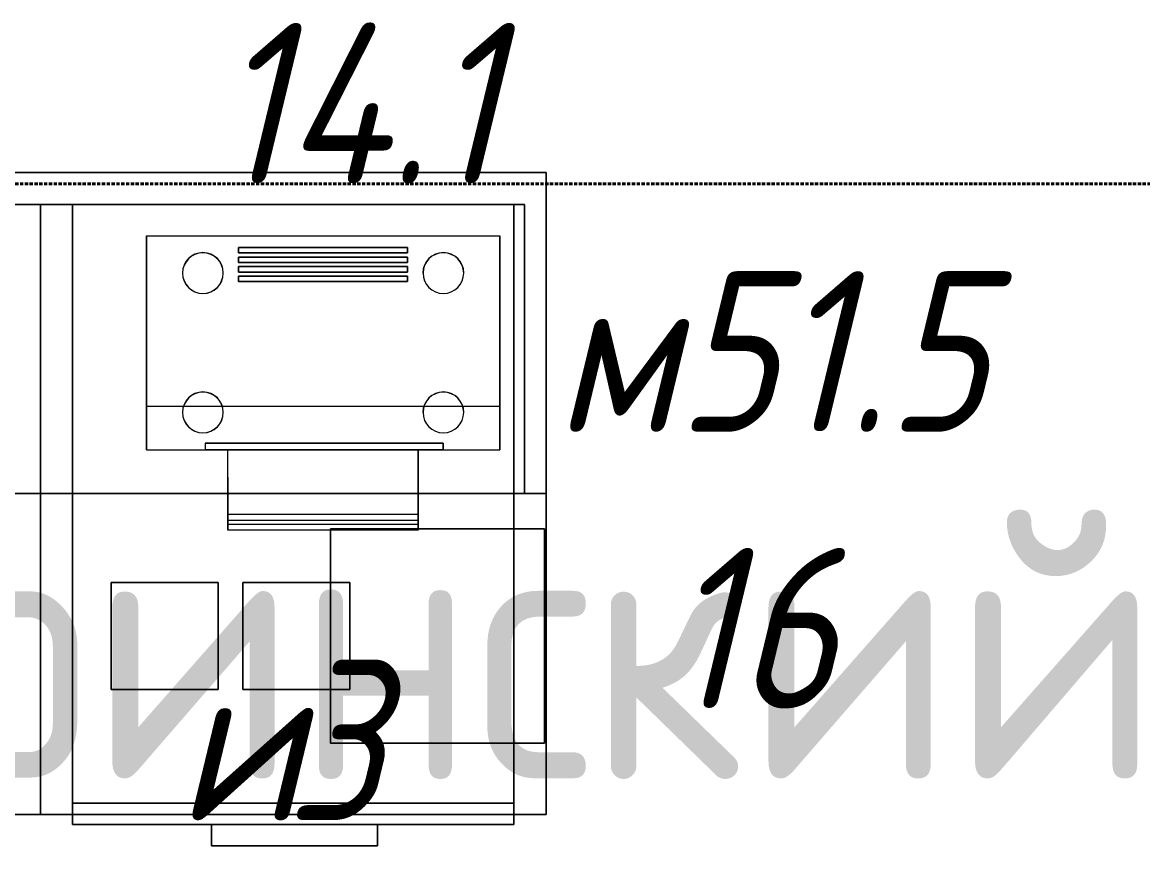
# Model space of a CAD drawing. Header units: millimetres. Extents: x -32954 to 151739, y -65671 to 56243.
# Drawn here: x -16301 to -15255, y -56360 to -55585 of the extents above; entities that cross this region are included whole.
import ezdxf

# ---------------------------------------------------------------- set-up
doc = ezdxf.new("R2010")
doc.units = ezdxf.units.MM
doc.linetypes.add('ADSK_Штрих_ш3 п1_5', pattern=[4.5, 3, -1.5])
doc.layers.add('_Разделитель помещений_', color=4, linetype='ADSK_Штрих_ш3 п1_5', lineweight=40, true_color=0x00ffff)
for name, color, linetype, lineweight in [('I-FURN', 7, 'Continuous', 9), ('I-FURN-IDEN', 7, 'Continuous', 9), ('M-EQPM', 7, 'Continuous', 9), ('M-EQPM-IDEN', 7, 'Continuous', 9), ('Марки помещений', 7, 'Continuous', 18)]:
    doc.layers.add(name, color=color, linetype=linetype, lineweight=lineweight)
doc.styles.add('GOST Common', font='GOST_Common.ttf', dxfattribs={"width": 0.9, "height": 250})
doc.styles.add('GOST Common_I', font='GOST_Common Italic.ttf', dxfattribs={"width": 0.9, "height": 150})

# ---------------------------------------------------------------- blocks, each defined once
blk = doc.blocks.new('11-14_МФУ_ принтер - ГКБ_Принтер _1-10171881-О_ТХ_03')
at = {"layer": 'M-EQPM'}
for p, q in [((-140, 94.7), (-140, 117.9)), ((-140, 117.9), (-140, -82.3)), ((-140, 117.9), (190.2, 117.9)), ((-140, 117.9), (190.2, 117.9)), ((190.2, -82.3), (190.2, 117.9)), ((190.2, 117.9), (190.2, 94.7)), ((-53.8, 107), (104, 107)), ((-53.8, 102), (-53.8, 107)), ((104, 107), (-53.8, 107)), ((-53.8, 107), (-53.8, 102)), ((104, 107), (104, 102)), ((104, 102), (104, 107)), ((-140, -41.8), (-140, 94.7)), ((104, 102), (-53.8, 102)), ((-53.8, 102), (104, 102)), ((-53.8, 94.7), (-53.8, 98)), ((-53.8, 98), (104, 98)), ((104, 98), (-53.8, 98)), ((-53.8, 98), (-53.8, 93)), ((-53.8, 93), (-53.8, 94.7)), ((104, 98), (104, 94.7)), ((104, 93), (104, 98)), ((104, 94.7), (104, 93)), ((190.2, 94.7), (190.2, -41.8)), ((104, 93), (-53.8, 93)), ((-53.8, 93), (104, 93)), ((-53.8, 89), (104, 89)), ((-53.8, 84), (-53.8, 89)), ((104, 89), (-53.8, 89)), ((-53.8, 89), (-53.8, 84)), ((104, 84), (-53.8, 84)), ((-53.8, 84), (104, 84)), ((104, 89), (104, 84)), ((104, 84), (104, 89)), ((-53.8, 80), (104, 80)), ((-53.8, 75), (-53.8, 80)), ((104, 80), (-53.8, 80)), ((-53.8, 80), (-53.8, 75)), ((104, 75), (-53.8, 75)), ((-53.8, 75), (104, 75)), ((104, 80), (104, 75)), ((104, 75), (104, 80)), ((-140, -82.3), (-140, -41.8)), ((190.2, -41.8), (-140, -41.8)), ((190.2, -41.8), (190.2, -82.3)), ((-140, -82.3), (190.2, -82.3)), ((-140, -82.3), (190.2, -82.3)), ((137.2, -75.9), (-85, -75.9)), ((-85, -75.9), (137.2, -75.9)), ((-85, -75.9), (-85, -82.3)), ((-85, -75.9), (-85, -82.3)), ((137.2, -82.3), (-85, -82.3)), ((-85, -82.3), (137.2, -82.3)), ((-63.8, -82.3), (114, -82.3)), ((114, -82.3), (-63.8, -82.3)), ((-63.8, -107.7), (-63.8, -82.3)), ((-63.8, -107.7), (-63.8, -82.3)), ((114, -82.3), (114, -107.7)), ((114, -107.7), (114, -82.3)), ((137.2, -82.3), (137.2, -75.9)), ((137.2, -75.9), (137.2, -82.3)), ((-63.8, -107.7), (-63.8, -142.7)), ((-63.8, -147.9), (-63.8, -107.7)), ((114, -107.7), (114, -147.9)), ((114, -142.7), (114, -107.7)), ((-63.8, -142.7), (-63.8, -151.6)), ((114, -142.7), (-63.8, -142.7)), ((114, -151.6), (114, -142.7)), ((-63.8, -147.9), (25.1, -147.9)), ((-63.8, -157.1), (-63.8, -147.9)), ((-63.8, -151.6), (-63.8, -157.1)), ((-63.8, -151.6), (114, -151.6)), ((25.1, -147.9), (114, -147.9)), ((114, -147.9), (114, -157.1)), ((114, -157.1), (114, -151.6)), ((114, -157.1), (-63.8, -157.1))]:
    blk.add_line(p, q, dxfattribs=at)
for centre, radius, start, end in [((-87.2, 83), 19.1, 360, 180), ((-87.2, 83), 19, 0, 180), ((137.4, 83), 19.1, 360, 180), ((137.4, 83), 19, 0, 180), ((-87.2, 83), 19.1, 180, 360), ((-87.2, 83), 19, 180, 360), ((137.4, 83), 19, 180, 360), ((137.4, 83), 19, 180, 0), ((-87.2, -47.2), 19.1, 360, 180), ((-87.2, -47.2), 19, 0, 180), ((137.4, -47.2), 19.1, 360, 180), ((137.4, -47.2), 19, 0, 180), ((-87.2, -47.2), 19.1, 180, 360), ((-87.2, -47.2), 19, 180, 360), ((137.4, -47.2), 19, 180, 360), ((137.4, -47.2), 19, 180, 0)]:
    blk.add_arc(centre, radius, start, end, dxfattribs=at)
blk = doc.blocks.new('б_п_Универсальный элемент - Телефон-9240925-О_ТХ_03')
at = {"layer": 'M-EQPM'}
for p, q in [((50, 50), (-50, 50)), ((-50, 50), (-50, -50)), ((-50, -50), (-50, 50)), ((-50, 50), (50, 50)), ((50, -50), (50, 50)), ((50, 50), (50, -50)), ((-50, -50), (50, -50)), ((50, -50), (-50, -50))]:
    blk.add_line(p, q, dxfattribs=at)
blk = doc.blocks.new('М51_Пост медицинской сестры на 1 рабочее место - Пост медсестры 1500 мм-8766806-О_ТХ_03')
at = {"layer": 'I-FURN'}
for p, q in [((-338.4, 741.6), (-338.4, -758.4)), ((-38.4, 741.6), (-338.4, 741.6)), ((-338.4, 741.6), (-38.4, 741.6)), ((-338.4, -758.4), (-338.4, 741.6)), ((-38.4, 741.6), (-338.4, 741.6)), ((-338.4, 741.6), (-338.4, -758.4)), ((-338.4, -758.4), (-338.4, 741.6)), ((-338.4, 741.6), (-38.4, 741.6)), ((261.6, 741.6), (-338.4, 741.6)), ((-338.4, 741.6), (-338.4, -758.4)), ((-338.4, -758.4), (-338.4, 741.6)), ((-338.4, 741.6), (261.6, 741.6)), ((-338.4, 741.6), (-338.4, -758.4)), ((261.6, 741.6), (-338.4, 741.6)), ((-338.4, 741.6), (261.6, 741.6)), ((-338.4, -758.4), (-338.4, 741.6)), ((-38.4, -758.4), (-38.4, 741.6)), ((-38.4, 741.6), (-38.4, -758.4)), ((-38.4, 721.6), (-38.4, 741.6)), ((-38.4, 741.6), (-38.4, 721.6)), ((261.6, 711.6), (261.6, 741.6)), ((261.6, 741.6), (261.6, 711.6)), ((261.6, -758.4), (261.6, 741.6)), ((261.6, 741.6), (261.6, -758.4)), ((-308.4, -34.1), (-308.4, 721.6)), ((-308.4, 721.6), (-38.4, 721.6)), ((-38.4, 721.6), (-308.4, 721.6)), ((-308.4, 721.6), (-308.4, -34.1)), ((-308.4, -728.4), (-308.4, 711.6)), ((-308.4, 711.6), (261.6, 711.6)), ((261.6, 711.6), (-308.4, 711.6)), ((-308.4, 711.6), (-308.4, -728.4)), ((250.9, 711.6), (250.9, 299.3)), ((270.9, 711.6), (250.9, 711.6)), ((250.9, 711.6), (270.9, 711.6)), ((250.9, 299.3), (250.9, 711.6)), ((250.9, 711.6), (250.9, 299.3)), ((270.9, 711.6), (250.9, 711.6)), ((250.9, 711.6), (270.9, 711.6)), ((250.9, 299.3), (250.9, 711.6)), ((250.9, 711.6), (250.9, 299.3)), ((270.9, 711.6), (250.9, 711.6)), ((250.9, 711.6), (270.9, 711.6)), ((250.9, 299.3), (250.9, 711.6)), ((250.9, 711.6), (250.9, 299.3)), ((270.9, 711.6), (250.9, 711.6)), ((250.9, 711.6), (270.9, 711.6)), ((250.9, 299.3), (250.9, 711.6)), ((270.9, 299.3), (270.9, 711.6)), ((270.9, 711.6), (270.9, 299.3)), ((270.9, 299.3), (270.9, 711.6)), ((270.9, 711.6), (270.9, 299.3)), ((270.9, 299.3), (270.9, 711.6)), ((270.9, 711.6), (270.9, 299.3)), ((270.9, 299.3), (270.9, 711.6)), ((270.9, 711.6), (270.9, 299.3)), ((270.9, 584.2), (270.9, 429.2)), ((290.9, 584.2), (270.9, 584.2)), ((270.9, 584.2), (290.9, 584.2)), ((270.9, 429.2), (270.9, 584.2)), ((270.9, 584.2), (270.9, 429.2)), ((290.9, 584.2), (270.9, 584.2)), ((270.9, 584.2), (290.9, 584.2)), ((270.9, 429.2), (270.9, 584.2)), ((270.9, 584.2), (270.9, 429.2)), ((290.9, 584.2), (270.9, 584.2)), ((270.9, 584.2), (290.9, 584.2)), ((270.9, 429.2), (270.9, 584.2)), ((270.9, 584.2), (270.9, 429.2)), ((290.9, 584.2), (270.9, 584.2)), ((270.9, 584.2), (290.9, 584.2)), ((270.9, 429.2), (270.9, 584.2)), ((290.9, 429.2), (290.9, 584.2)), ((290.9, 584.2), (290.9, 429.2)), ((290.9, 429.2), (290.9, 584.2)), ((290.9, 584.2), (290.9, 429.2)), ((290.9, 429.2), (290.9, 584.2)), ((290.9, 584.2), (290.9, 429.2)), ((290.9, 429.2), (290.9, 584.2)), ((290.9, 584.2), (290.9, 429.2)), ((270.9, 429.2), (290.9, 429.2)), ((290.9, 429.2), (270.9, 429.2)), ((270.9, 429.2), (290.9, 429.2)), ((290.9, 429.2), (270.9, 429.2)), ((270.9, 429.2), (290.9, 429.2)), ((290.9, 429.2), (270.9, 429.2)), ((270.9, 429.2), (290.9, 429.2)), ((290.9, 429.2), (270.9, 429.2)), ((-308.4, 299.3), (-308.4, 269.3)), ((261.6, 299.3), (-308.4, 299.3)), ((-308.4, 299.3), (261.6, 299.3)), ((-308.4, 269.3), (-308.4, 299.3)), ((250.9, 299.3), (270.9, 299.3)), ((270.9, 299.3), (250.9, 299.3)), ((250.9, 299.3), (270.9, 299.3)), ((270.9, 299.3), (250.9, 299.3)), ((250.9, 299.3), (270.9, 299.3)), ((270.9, 299.3), (250.9, 299.3)), ((250.9, 299.3), (270.9, 299.3)), ((270.9, 299.3), (250.9, 299.3)), ((261.6, 269.3), (261.6, 299.3)), ((261.6, 299.3), (261.6, 269.3)), ((-308.4, 269.3), (261.6, 269.3)), ((261.6, 269.3), (-308.4, 269.3)), ((-38.4, -34.1), (-308.4, -34.1)), ((-308.4, -34.1), (-38.4, -34.1)), ((-38.4, -54.1), (-38.4, -34.1)), ((-38.4, -34.1), (-38.4, -54.1)), ((-338.4, -54.1), (-338.4, -728.4)), ((-38.4, -54.1), (-338.4, -54.1)), ((-338.4, -54.1), (-38.4, -54.1)), ((-338.4, -728.4), (-338.4, -54.1)), ((-308.4, -728.4), (-308.4, -54.1)), ((-308.4, -54.1), (-38.4, -54.1)), ((-38.4, -54.1), (-308.4, -54.1)), ((-308.4, -54.1), (-308.4, -728.4)), ((-38.4, -728.4), (-38.4, -54.1)), ((-38.4, -54.1), (-38.4, -728.4)), ((-338.4, -728.4), (-38.4, -728.4)), ((-38.4, -728.4), (-338.4, -728.4)), ((-38.4, -728.4), (-308.4, -728.4)), ((-308.4, -728.4), (-38.4, -728.4)), ((261.6, -728.4), (-308.4, -728.4)), ((-308.4, -728.4), (261.6, -728.4)), ((-38.4, -758.4), (-38.4, -728.4)), ((-38.4, -728.4), (-38.4, -758.4)), ((261.6, -758.4), (261.6, -728.4)), ((261.6, -728.4), (261.6, -758.4)), ((-338.4, -758.4), (-38.4, -758.4)), ((-38.4, -758.4), (-338.4, -758.4)), ((-338.4, -758.4), (-38.4, -758.4)), ((-38.4, -758.4), (-338.4, -758.4)), ((-338.4, -758.4), (261.6, -758.4)), ((261.6, -758.4), (-338.4, -758.4)), ((-338.4, -758.4), (261.6, -758.4)), ((261.6, -758.4), (-338.4, -758.4))]:
    blk.add_line(p, q, dxfattribs=at)
blk = doc.blocks.new('б_п_Универсальный элемент - ГКБ_Принтер RFID _1-10171954-О_ТХ_03')
at = {"layer": 'M-EQPM'}
for p, q in [((100, 100), (-100, 100)), ((-100, 100), (-100, -100)), ((-100, -100), (-100, 100)), ((-100, 100), (100, 100)), ((100, -100), (100, 100)), ((100, 100), (100, -100)), ((-100, -100), (100, -100)), ((100, -100), (-100, -100))]:
    blk.add_line(p, q, dxfattribs=at)
blk = doc.blocks.new('б_п_Универсальный элемент - ГКБ_Планшет _2-10171998-О_ТХ_03')
at = {"layer": 'M-EQPM'}
for p, q in [((50, 50), (-50, 50)), ((-50, 50), (-50, -50)), ((-50, -50), (-50, 50)), ((-50, 50), (50, 50)), ((50, -50), (50, 50)), ((50, 50), (50, -50)), ((-50, -50), (50, -50)), ((50, -50), (-50, -50))]:
    blk.add_line(p, q, dxfattribs=at)

msp = doc.modelspace()

# ---------------------------------------------------------------- linework, layer by layer
at = {"layer": '_Разделитель помещений_'}
msp.add_line((-17347.5, -55735.6), (-13495, -55735.6), dxfattribs=at)

# ---------------------------------------------------------------- block references
at = {"layer": 'I-FURN', "rotation": 269.9999999999996}
msp.add_blockref('М51_Пост медицинской сестры на 1 рабочее место - Пост медсестры 1500 мм-8766806-О_ТХ_03', (-16553.8, -56063.4), dxfattribs=at)
at = {"layer": 'M-EQPM'}
msp.add_blockref('11-14_МФУ_ принтер - ГКБ_Принтер _1-10171881-О_ТХ_03', (-16045.5, -55902.1), dxfattribs=at)
at = {"layer": 'M-EQPM', "rotation": 180}
for name, p in [('б_п_Универсальный элемент - ГКБ_Принтер RFID _1-10171954-О_ТХ_03', (-15913.5, -56158.2)), ('б_п_Универсальный элемент - Телефон-9240925-О_ТХ_03', (-16168.5, -56158.2)), ('б_п_Универсальный элемент - ГКБ_Планшет _2-10171998-О_ТХ_03', (-16045.5, -56158.2))]:
    msp.add_blockref(name, p, dxfattribs=at)

# ---------------------------------------------------------------- texts
at = {"layer": 'I-FURN-IDEN', "insert": (-15803.7, -55817.3), "char_height": 150, "width": 346.329, "attachment_point": 1, "style": 'GOST Common_I'}
msp.add_mtext('м51.5', dxfattribs=at)
at = {"layer": 'M-EQPM-IDEN', "char_height": 150, "attachment_point": 1, "style": 'GOST Common_I'}
for s, insert, width in [('14.1', (-16121.3, -55585.4), 360.759), ('16', (-15699.4, -56075.9), 209.24), ('\\fGOST Common|b0|i1|c204|p34|;\\W.9;3', (-16055.5, -56180.7), 122.658), ('\\fGOST Common|b0|i1|c204|p34|;\\W.9;и', (-16156.7, -56180.7), 122.658)]:
    msp.add_mtext(s, dxfattribs=dict(at, insert=insert, width=width))
at = {"layer": 'Марки помещений', "lineweight": 9, "insert": (-16929.1, -56041.8), "char_height": 250, "width": 2135.695, "attachment_point": 1, "style": 'GOST Common'}
msp.add_mtext('Сестринский', dxfattribs=at)

doc.saveas('drawing.dxf')
